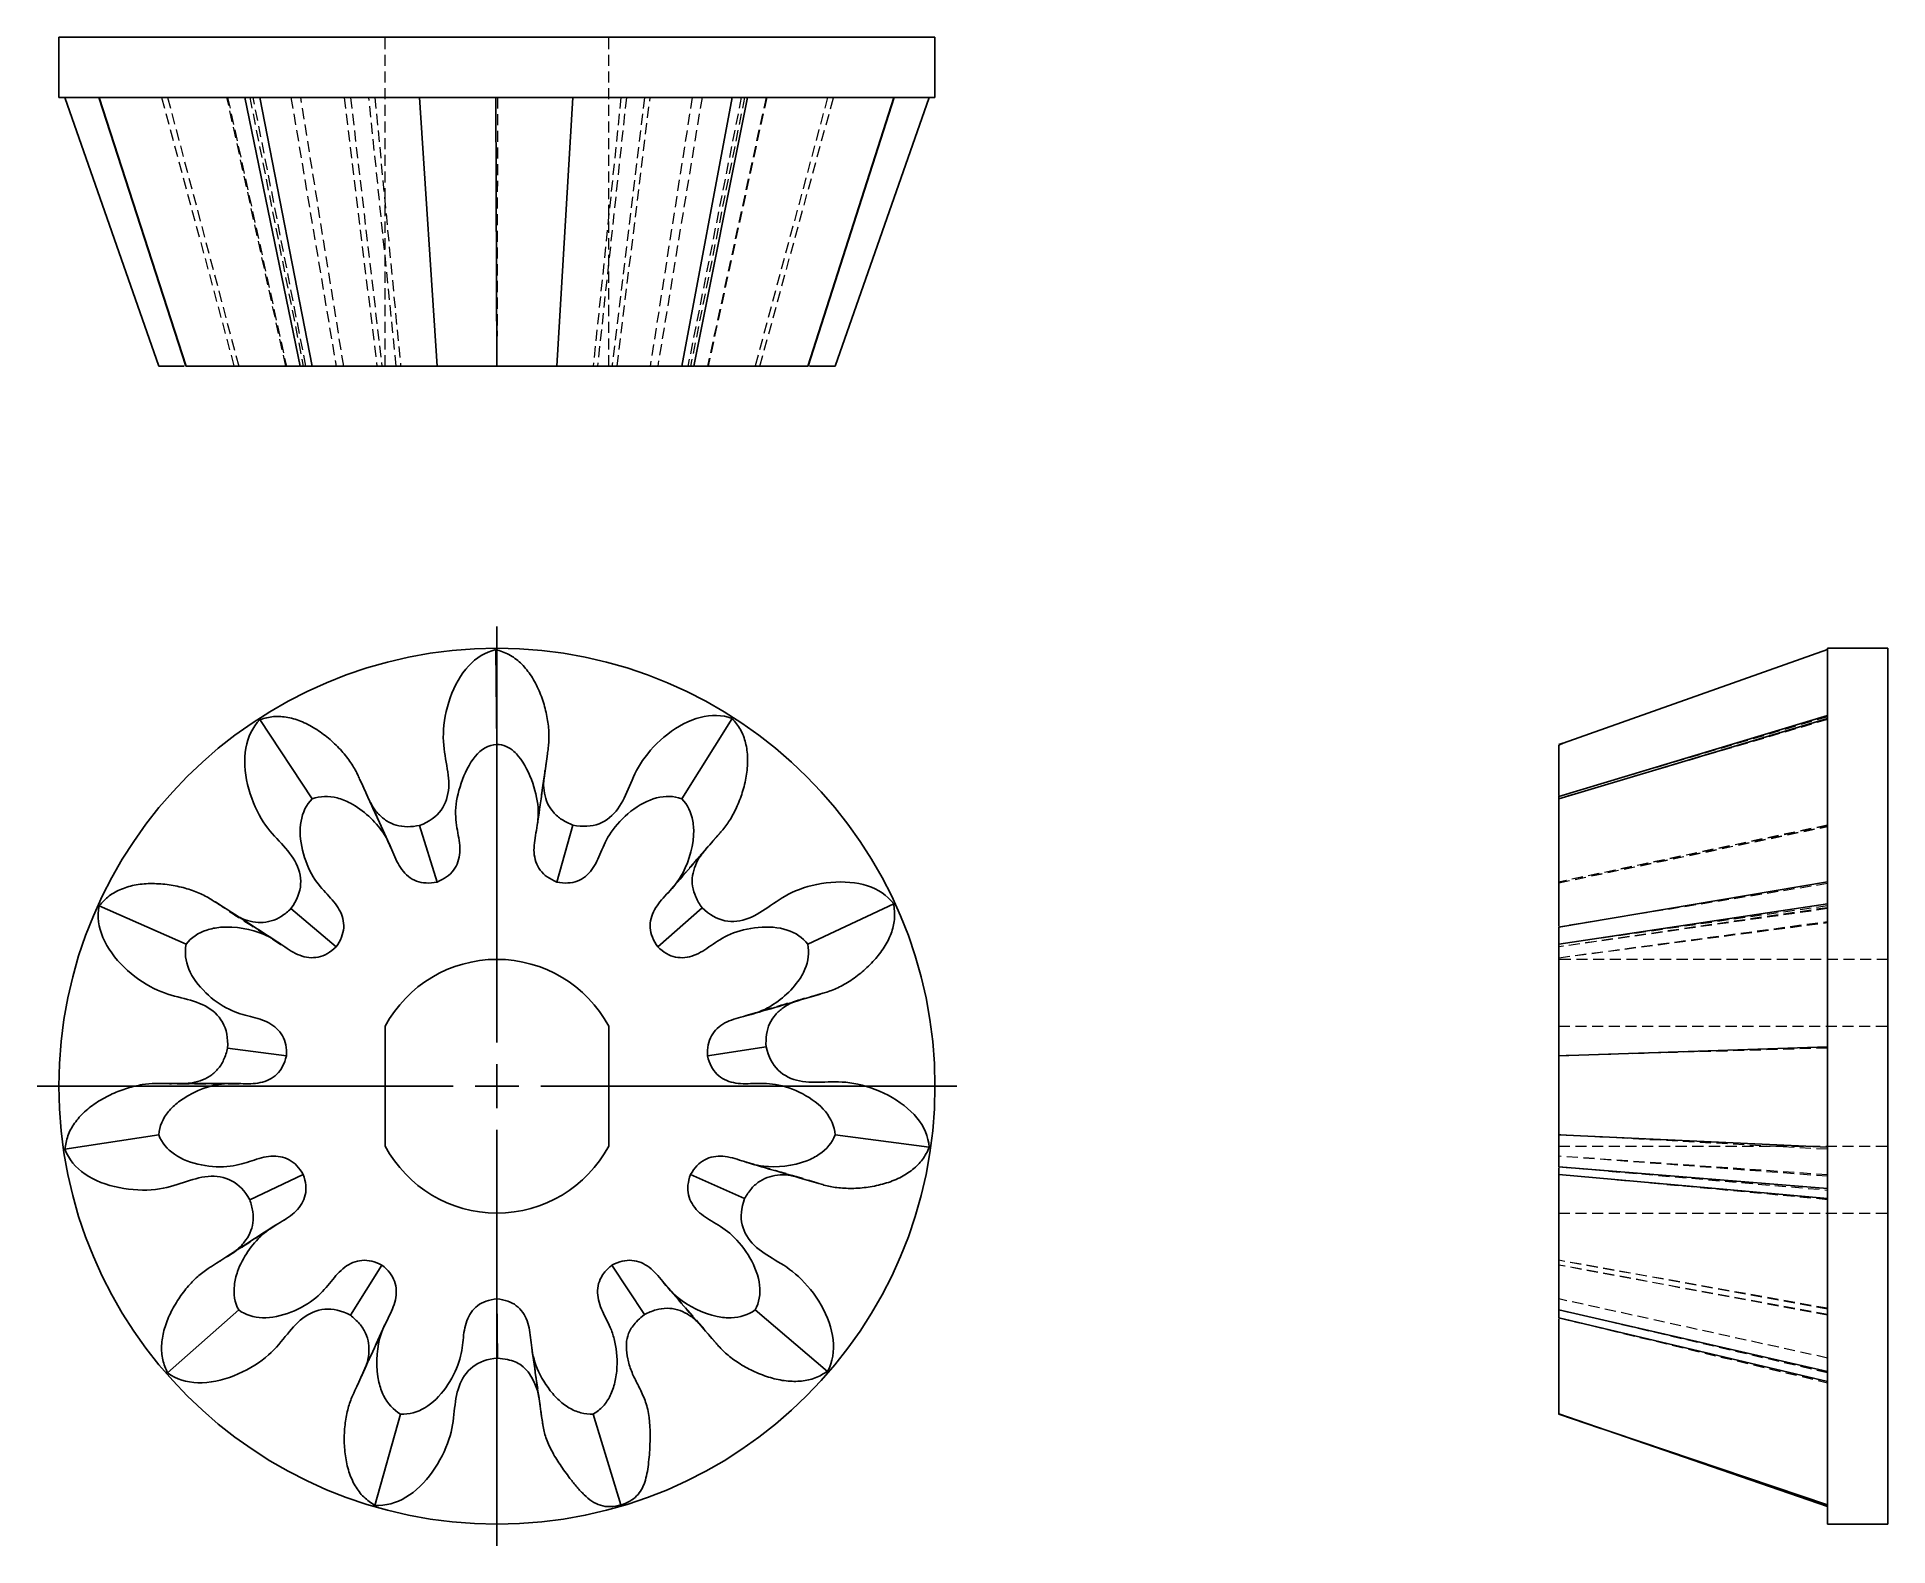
# Model space of a CAD drawing. Header units: millimetres. Extents: x 30 to 242, y 4 to 177.
import ezdxf

# ---------------------------------------------------------------- set-up
doc = ezdxf.new("R2010")
doc.units = ezdxf.units.MM
doc.linetypes.add('HIDDEN', pattern=[1.905, 1.27, -0.635])
doc.layers.add('10', color=7, linetype='Continuous')

# ---------------------------------------------------------------- blocks, each defined once
blk = doc.blocks.new('SW_CENTERMARKSYMBOL_0')
at = {"layer": '10', "color": 0}
for p, q in [((0, 5), (0, 52.5)), ((0, 0), (0, 2.5)), ((-5, 0), (-52.5, 0)), ((0, 0), (-2.5, 0)), ((0, 0), (0, -2.5)), ((0, 0), (2.5, 0)), ((5, 0), (52.5, 0)), ((0, -5), (0, -52.5))]:
    blk.add_line(p, q, dxfattribs=at)

msp = doc.modelspace()

# ---------------------------------------------------------------- linework, layer by layer
at = {"color": 7, "linetype": 'Continuous', "lineweight": 25}
for p, q in [((33, 176.79), (33, 169.9)), ((133, 176.79), (33, 176.79)), ((133, 169.9), (133, 176.79)), ((133, 169.9), (33, 169.9)), ((33.67, 169.9), (44.39, 139.21)), ((37.56, 169.9), (47.48, 139.21)), ((37.6, 169.9), (47.52, 139.21)), ((54.21, 169.9), (60.54, 139.21)), ((55.95, 169.9), (61.91, 139.21)), ((74.18, 169.9), (76.16, 139.21)), ((82.88, 169.9), (83, 139.21)), ((91.67, 169.9), (89.84, 139.21)), ((109.85, 169.9), (104.09, 139.21)), ((105.46, 139.21), (111.61, 169.9)), ((128.3, 169.9), (118.48, 139.21)), ((118.52, 139.21), (128.34, 169.9)), ((132.36, 169.9), (121.61, 139.21)), ((82.88, 106.85), (83, 96.01)), ((234.9, 106.85), (204.7, 96.18)), ((241.79, 107), (234.9, 107)), ((234.9, 57), (234.9, 107)), ((241.79, 57), (241.79, 107)), ((234.9, 99.32), (204.21, 90.07)), ((55.95, 98.87), (61.91, 89.82)), ((109.85, 99), (104.09, 89.82)), ((234.9, 99), (204.21, 89.82)), ((204.7, 96.18), (204.21, 95.94)), ((204.69, 96.18), (204.21, 96.01)), ((74.18, 86.76), (76.16, 80.31)), ((91.67, 86.81), (89.84, 80.31)), ((234.9, 80.32), (204.21, 75.17)), ((37.6, 77.6), (47.52, 73.2)), ((59.49, 77.27), (64.64, 72.91)), ((106.41, 77.38), (101.36, 72.91)), ((128.3, 77.82), (118.48, 73.2)), ((234.9, 77.82), (204.21, 73.2)), ((70.24, 50.15), (70.24, 63.85)), ((95.76, 63.85), (95.76, 50.15)), ((52.26, 61.34), (58.96, 60.46)), ((113.72, 61.49), (107.04, 60.46)), ((234.9, 61.49), (204.21, 60.46)), ((234.9, 7), (234.9, 57)), ((241.79, 7), (241.79, 57)), ((33.67, 49.79), (44.39, 51.45)), ((132.36, 50.02), (121.61, 51.45)), ((234.9, 50.02), (204.21, 51.45)), ((54.79, 44.04), (60.9, 46.91)), ((111.27, 44.17), (105.1, 46.91)), ((204.21, 47.8), (234.9, 45.33)), ((234.9, 44.17), (204.21, 46.91)), ((66.28, 30.85), (69.87, 36.57)), ((99.84, 30.93), (96.13, 36.57)), ((83.07, 25.96), (83, 32.71)), ((45.4, 24.26), (53.52, 31.45)), ((120.75, 24.44), (112.48, 31.45)), ((234.9, 24.44), (204.21, 31.45)), ((204.21, 30.56), (234.9, 23.29)), ((69.07, 9.13), (72.01, 19.57)), ((97.16, 9.2), (93.99, 19.57)), ((204.21, 19.59), (234.9, 9)), ((234.9, 9.2), (204.21, 19.57)), ((204.21, 19.56), (209.02, 17.93)), ((234.9, 7), (241.79, 7))]:
    msp.add_line(p, q, dxfattribs=at)
at = {"color": 7, "linetype": 'HIDDEN', "lineweight": 18}
for p, q in [((70.24, 139.21), (70.24, 176.79)), ((95.76, 139.21), (95.76, 176.79)), ((44.72, 169.9), (52.99, 139.21)), ((45.4, 169.9), (53.52, 139.21)), ((58.89, 139.21), (52.18, 169.9)), ((52.26, 169.9), (58.96, 139.21)), ((54.79, 169.9), (60.9, 139.21)), ((61.2, 139.21), (55.18, 169.9)), ((59.49, 169.9), (64.64, 139.21)), ((65.51, 139.21), (60.6, 169.9)), ((65.57, 169.9), (69.29, 139.21)), ((66.28, 169.9), (69.87, 139.21)), ((71.51, 139.21), (68.39, 169.9)), ((69.07, 169.9), (72.01, 139.21)), ((83.07, 169.9), (83, 139.21)), ((97.16, 169.9), (93.99, 139.21)), ((97.78, 169.9), (94.48, 139.21)), ((99.84, 169.9), (96.13, 139.21)), ((96.72, 139.21), (100.49, 169.9)), ((105.29, 169.9), (100.49, 139.21)), ((106.41, 169.9), (101.36, 139.21)), ((110.89, 169.9), (104.8, 139.21)), ((111.27, 169.9), (105.1, 139.21)), ((113.72, 169.9), (107.04, 139.21)), ((113.8, 169.9), (107.11, 139.21)), ((120.75, 169.9), (112.48, 139.21)), ((113.02, 139.21), (121.43, 169.9)), ((234.9, 99.19), (204.21, 90.07)), ((234.9, 98.87), (204.21, 89.82)), ((204.69, 96.18), (204.21, 95.94)), ((204.7, 96.18), (204.69, 96.18)), ((234.9, 86.81), (204.21, 80.31)), ((234.9, 86.76), (204.21, 80.31)), ((204.21, 80.22), (234.9, 86.7)), ((204.21, 80.22), (234.9, 86.65)), ((234.9, 80.13), (204.21, 75.17)), ((234.9, 77.6), (204.21, 73.2)), ((234.9, 77.38), (204.21, 72.91)), ((234.9, 77.27), (204.21, 72.91)), ((204.21, 71.67), (234.9, 75.81)), ((204.21, 71.67), (234.9, 75.69)), ((204.21, 72.91), (204.21, 73.09)), ((241.79, 71.48), (204.21, 71.48)), ((204.21, 63.85), (241.79, 63.85)), ((234.9, 61.34), (204.21, 60.46)), ((234.9, 49.79), (204.21, 51.45)), ((204.21, 50.15), (241.79, 50.15)), ((234.9, 46.87), (204.21, 49.01)), ((234.9, 46.71), (204.21, 49.01)), ((204.21, 47.8), (234.9, 45.14)), ((234.9, 44.04), (204.21, 46.91)), ((204.21, 42.52), (241.79, 42.52)), ((234.9, 31.64), (204.21, 37.12)), ((234.9, 31.55), (204.21, 37.12)), ((234.9, 30.93), (204.21, 36.57)), ((234.9, 30.85), (204.21, 36.57)), ((234.9, 25.96), (204.21, 32.71)), ((234.9, 24.26), (204.21, 31.45)), ((204.21, 30.56), (234.9, 23.13)), ((234.9, 9.13), (204.21, 19.57)), ((209.02, 17.93), (234.9, 9.13))]:
    msp.add_line(p, q, dxfattribs=at)
at = {"color": 7, "linetype": 'Continuous', "lineweight": 25}
msp.add_circle((83, 57), 50, dxfattribs=at)
for start, end in [(28.2425, 151.7575), (208.2425, 331.7575)]:
    msp.add_arc((83, 57), 14.48, start, end, dxfattribs=at)
for points, knots in [([(47.31, 139.21), (47.2, 139.21), (46.79, 139.21), (46.14, 139.21), (45.45, 139.21), (44.94, 139.21), (44.55, 139.21), (44.45, 139.21), (44.39, 139.21)], [0, 0, 0, 0, 0.067966, 0.270551, 0.477483, 0.631447, 0.789539, 1, 1, 1, 1]), ([(60.45, 139.21), (60.32, 139.21), (59.91, 139.21), (59.19, 139.21), (58.28, 139.21), (57.25, 139.21), (56.12, 139.21), (54.84, 139.21), (53.42, 139.21), (52.03, 139.21), (50.8, 139.21), (49.83, 139.21), (48.99, 139.21), (48.2, 139.21), (47.76, 139.21), (47.52, 139.21)], [0, 0, 0, 0, 0.028854, 0.091778, 0.177615, 0.263367, 0.350881, 0.438479, 0.545171, 0.653888, 0.72912, 0.805966, 0.863141, 0.921849, 1, 1, 1, 1]), ([(61.91, 139.21), (61.71, 139.21), (61.32, 139.21), (60.92, 139.21), (60.68, 139.21), (60.55, 139.21), (60.56, 139.21), (60.57, 139.21)], [0, 0, 0, 0, 0.21331, 0.43486, 0.62158, 0.812497, 1, 1, 1, 1]), ([(76.16, 139.21), (75.27, 139.21), (73.72, 139.21), (72.01, 139.21), (71.13, 139.21), (70.06, 139.21), (67.29, 139.21), (64.26, 139.21), (62.83, 139.21), (61.91, 139.21)], [0, 0, 0, 0, 0.142857, 0.285714, 0.428571, 0.571429, 0.785714, 0.857143, 1, 1, 1, 1]), ([(89.84, 139.21), (89.02, 139.21), (87.74, 139.21), (87.06, 139.21), (87.45, 139.21), (87.9, 139.21), (87.25, 139.21), (86.02, 139.21), (84.6, 139.21), (83.74, 139.21), (83, 139.21)], [0, 0, 0, 0, 0.142857, 0.285714, 0.428571, 0.571429, 0.714286, 0.857143, 0.892857, 1, 1, 1, 1]), ([(105.44, 139.21), (105.45, 139.21), (105.47, 139.21), (105.38, 139.21), (105.14, 139.21), (104.75, 139.21), (104.33, 139.21), (104.09, 139.21)], [0, 0, 0, 0, 0.071431, 0.334859, 0.530852, 0.732102, 1, 1, 1, 1]), ([(118.48, 139.21), (118.29, 139.21), (117.89, 139.21), (117.17, 139.21), (116.41, 139.21), (115.47, 139.21), (114.29, 139.21), (112.77, 139.21), (111.1, 139.21), (109.43, 139.21), (107.97, 139.21), (106.9, 139.21), (106.09, 139.21), (105.71, 139.21), (105.57, 139.21)], [0, 0, 0, 0, 0.062702, 0.127827, 0.182712, 0.238831, 0.334216, 0.432152, 0.558747, 0.689059, 0.801556, 0.915006, 0.968587, 1, 1, 1, 1]), ([(121.61, 139.21), (121.57, 139.21), (121.48, 139.21), (121.15, 139.21), (120.71, 139.21), (120.07, 139.21), (119.39, 139.21), (118.84, 139.21), (118.69, 139.21)], [0, 0, 0, 0, 0.168285, 0.343072, 0.490372, 0.640982, 0.89699, 1, 1, 1, 1]), ([(82.88, 106.85), (83.39, 106.69), (84.42, 106.36), (85.75, 105.34), (86.87, 104), (87.76, 102.38), (88.41, 100.61), (88.82, 98.82), (88.97, 97.12), (88.91, 95.84), (88.79, 95.15), (88.76, 94.94)], [0, 0, 0, 0, 0.1108145, 0.222925, 0.3430234, 0.4719426, 0.6045952, 0.7342767, 0.8531681, 0.9573497, 1, 1, 1, 1]), ([(55.95, 98.87), (56.47, 99.01), (57.51, 99.29), (59.18, 99.15), (60.85, 98.63), (62.47, 97.75), (63.97, 96.61), (65.28, 95.32), (66.33, 93.99), (66.97, 92.88), (67.24, 92.24), (67.32, 92.05)], [0, 0, 0, 0, 0.11087, 0.223264, 0.343573, 0.472432, 0.605358, 0.735284, 0.854342, 0.958724, 1, 1, 1, 1]), ([(109.85, 99), (110.19, 98.59), (110.88, 97.76), (111.45, 96.18), (111.67, 94.45), (111.54, 92.61), (111.12, 90.77), (110.5, 89.04), (109.72, 87.53), (108.98, 86.49), (108.51, 85.97), (108.37, 85.82)], [0, 0, 0, 0, 0.11087, 0.223264, 0.343573, 0.472432, 0.605358, 0.735284, 0.854342, 0.958724, 1, 1, 1, 1]), ([(89.84, 80.31), (89.02, 80.64), (87.74, 81.55), (87.06, 83.64), (87.45, 85.89), (87.9, 88.31), (87.25, 91.58), (86.02, 94.1), (84.6, 95.62), (83.74, 96.01), (83, 96.01)], [0, 0, 0, 0, 0.142857, 0.285714, 0.428571, 0.571429, 0.714286, 0.857143, 0.892857, 1, 1, 1, 1]), ([(204.21, 90.2), (204.21, 90.67), (204.21, 91.73), (204.21, 93.23), (204.21, 94.41), (204.21, 95.14), (204.21, 95.63), (204.21, 95.82), (204.21, 95.93)], [0, 0, 0, 0, 0.203359, 0.457312, 0.683429, 0.775127, 0.868858, 1, 1, 1, 1]), ([(87.61, 86.8), (87.79, 88.03), (88.17, 90.76), (88.56, 93.47), (88.77, 94.95)], [0, 0, 0, 0, 0.452538, 1, 1, 1, 1]), ([(70.76, 84.57), (70.24, 85.7), (69.09, 88.21), (67.95, 90.7), (67.33, 92.07)], [0, 0, 0, 0, 0.452537, 1, 1, 1, 1]), ([(88.37, 92.15), (88.36, 91.99), (88.3, 91.42), (88.39, 90.44), (88.74, 89.27), (89.41, 88.23), (90.42, 87.37), (91.24, 87), (91.67, 86.81)], [0, 0, 0, 0, 0.071253, 0.250512, 0.427845, 0.604967, 0.79119, 1, 1, 1, 1]), ([(76.16, 80.31), (75.27, 80.13), (73.72, 80.2), (72.01, 81.63), (71.13, 83.68), (70.06, 86.34), (67.29, 88.97), (64.26, 90.18), (62.83, 90.14), (61.91, 89.82)], [0, 0, 0, 0, 0.142857, 0.285714, 0.428571, 0.571429, 0.785714, 0.857143, 1, 1, 1, 1]), ([(68.51, 89.48), (68.59, 89.34), (68.84, 88.82), (69.45, 88.05), (70.38, 87.25), (71.51, 86.74), (72.82, 86.56), (73.71, 86.69), (74.18, 86.76)], [0, 0, 0, 0, 0.072467, 0.251483, 0.428589, 0.605467, 0.791457, 1, 1, 1, 1]), ([(101.36, 72.91), (100.83, 73.64), (100.25, 75.08), (100.84, 77.23), (102.34, 78.89), (104.31, 80.96), (105.56, 84.57), (105.4, 87.83), (104.76, 89.12), (104.09, 89.82)], [0, 0, 0, 0, 0.142857, 0.285714, 0.428571, 0.571429, 0.785714, 0.857143, 1, 1, 1, 1]), ([(204.21, 89.82), (204.21, 89.9), (204.21, 90.06), (204.21, 90.12), (204.21, 90.07), (204.21, 90.06)], [0, 0, 0, 0, 0.458467, 0.934642, 1, 1, 1, 1]), ([(204.21, 75.27), (204.21, 75.41), (204.21, 75.92), (204.21, 76.72), (204.21, 77.56), (204.21, 78.35), (204.21, 79.16), (204.21, 80.07), (204.21, 81.12), (204.21, 82.33), (204.21, 83.7), (204.21, 85.06), (204.21, 86.3), (204.21, 87.3), (204.21, 88.18), (204.21, 89.03), (204.21, 89.53), (204.21, 89.82)], [0, 0, 0, 0, 0.0252349, 0.0952787, 0.1489972, 0.2041366, 0.2793537, 0.3544972, 0.4311844, 0.5079451, 0.601439, 0.6967078, 0.7626326, 0.8299719, 0.8800731, 0.9315179, 1, 1, 1, 1]), ([(102.99, 79.58), (103.81, 80.53), (105.61, 82.61), (107.41, 84.69), (108.39, 85.82)], [0, 0, 0, 0, 0.452537, 1, 1, 1, 1]), ([(106.53, 83.67), (106.43, 83.54), (106.07, 83.1), (105.62, 82.22), (105.28, 81.05), (105.28, 79.8), (105.66, 78.54), (106.15, 77.78), (106.41, 77.38)], [0, 0, 0, 0, 0.072467, 0.251483, 0.428589, 0.605467, 0.791457, 1, 1, 1, 1]), ([(37.6, 77.6), (37.96, 78), (38.69, 78.79), (40.17, 79.58), (41.85, 80.05), (43.69, 80.18), (45.57, 80.03), (47.37, 79.66), (48.98, 79.1), (50.11, 78.51), (50.69, 78.12), (50.86, 78.01)], [0, 0, 0, 0, 0.110869, 0.223263, 0.343571, 0.47243, 0.605355, 0.735281, 0.854339, 0.958721, 1, 1, 1, 1]), ([(57.8, 73.57), (56.75, 74.25), (54.43, 75.74), (52.12, 77.22), (50.86, 78.03)], [0, 0, 0, 0, 0.452537, 1, 1, 1, 1]), ([(53.25, 76.49), (53.39, 76.41), (53.89, 76.12), (54.82, 75.8), (56.03, 75.63), (57.26, 75.81), (58.46, 76.36), (59.13, 76.96), (59.49, 77.27)], [0, 0, 0, 0, 0.072475, 0.251489, 0.428594, 0.605471, 0.791459, 1, 1, 1, 1]), ([(128.3, 77.82), (128.36, 77.29), (128.48, 76.21), (128.11, 74.58), (127.36, 73), (126.26, 71.53), (124.92, 70.2), (123.46, 69.08), (121.98, 68.23), (120.79, 67.76), (120.12, 67.58), (119.93, 67.53)], [0, 0, 0, 0, 0.110869, 0.223263, 0.343571, 0.47243, 0.605355, 0.735281, 0.854339, 0.958721, 1, 1, 1, 1]), ([(64.64, 72.91), (63.99, 72.28), (62.64, 71.5), (60.44, 71.78), (58.58, 73.03), (56.25, 74.69), (52.5, 75.4), (49.3, 74.78), (48.11, 73.97), (47.52, 73.2)], [0, 0, 0, 0, 0.142857, 0.285714, 0.428571, 0.571429, 0.785714, 0.857143, 1, 1, 1, 1]), ([(204.21, 73.2), (204.21, 73.43), (204.21, 73.89), (204.21, 74.39), (204.21, 74.75), (204.21, 75.03), (204.21, 75.17), (204.21, 75.15), (204.21, 75.15)], [0, 0, 0, 0, 0.167988, 0.342464, 0.489509, 0.63986, 0.895406, 1, 1, 1, 1]), ([(107.04, 60.46), (106.99, 61.36), (107.29, 62.89), (108.95, 64.37), (111.1, 64.96), (113.88, 65.63), (116.88, 68), (118.51, 70.82), (118.67, 72.25), (118.48, 73.2)], [0, 0, 0, 0, 0.142857, 0.285714, 0.428571, 0.571429, 0.785714, 0.857143, 1, 1, 1, 1]), ([(204.21, 60.46), (204.21, 61.36), (204.21, 62.89), (204.21, 64.37), (204.21, 64.96), (204.21, 65.63), (204.21, 68), (204.21, 70.82), (204.21, 72.25), (204.21, 73.2)], [0, 0, 0, 0, 0.142857, 0.285714, 0.428571, 0.571429, 0.785714, 0.857143, 1, 1, 1, 1]), ([(112.03, 65.19), (113.22, 65.54), (115.87, 66.32), (118.5, 67.1), (119.94, 67.52)], [0, 0, 0, 0, 0.452537, 1, 1, 1, 1]), ([(117.21, 66.72), (117.06, 66.67), (116.52, 66.48), (115.66, 65.99), (114.74, 65.18), (114.07, 64.14), (113.7, 62.87), (113.71, 61.97), (113.72, 61.49)], [0, 0, 0, 0, 0.072475, 0.251489, 0.428594, 0.605471, 0.791459, 1, 1, 1, 1]), ([(47.43, 57.31), (47.6, 57.32), (48.17, 57.34), (49.13, 57.58), (50.24, 58.09), (51.18, 58.9), (51.89, 60.02), (52.13, 60.89), (52.26, 61.34)], [0, 0, 0, 0, 0.072503, 0.251513, 0.428613, 0.605485, 0.791467, 1, 1, 1, 1]), ([(58.96, 60.46), (58.75, 59.58), (58.04, 58.19), (56.03, 57.24), (53.79, 57.28), (50.94, 57.42), (47.39, 55.99), (45.04, 53.74), (44.48, 52.42), (44.39, 51.45)], [0, 0, 0, 0, 0.142857, 0.285714, 0.428571, 0.571429, 0.785714, 0.857143, 1, 1, 1, 1]), ([(33.67, 49.79), (33.76, 50.32), (33.94, 51.38), (34.76, 52.84), (35.93, 54.14), (37.4, 55.25), (39.06, 56.14), (40.78, 56.8), (42.43, 57.2), (43.7, 57.32), (44.4, 57.31), (44.6, 57.3)], [0, 0, 0, 0, 0.110868, 0.223259, 0.343566, 0.472423, 0.605346, 0.73527, 0.854326, 0.958708, 1, 1, 1, 1]), ([(52.84, 57.32), (51.59, 57.32), (48.84, 57.32), (46.09, 57.31), (44.59, 57.31)], [0, 0, 0, 0, 0.452537, 1, 1, 1, 1]), ([(105.1, 46.91), (105.54, 47.69), (106.62, 48.82), (108.81, 49.17), (110.94, 48.5), (113.64, 47.57), (117.45, 47.94), (120.34, 49.43), (121.26, 50.54), (121.61, 51.45)], [0, 0, 0, 0, 0.142857, 0.285714, 0.428571, 0.571429, 0.785714, 0.857143, 1, 1, 1, 1]), ([(204.21, 47.81), (204.21, 47.81), (204.21, 47.79), (204.21, 47.94), (204.21, 48.26), (204.21, 48.72), (204.21, 49.23), (204.21, 49.82), (204.21, 50.52), (204.21, 51.11), (204.21, 51.45)], [0, 0, 0, 0, 0.049809, 0.230346, 0.41431, 0.541615, 0.671651, 0.768401, 0.867747, 1, 1, 1, 1]), ([(132.36, 50.02), (132.13, 49.54), (131.65, 48.57), (130.46, 47.4), (128.97, 46.48), (127.24, 45.83), (125.4, 45.44), (123.57, 45.29), (121.87, 45.38), (120.62, 45.62), (119.95, 45.83), (119.76, 45.89)], [0, 0, 0, 0, 0.110868, 0.223259, 0.343566, 0.472423, 0.605347, 0.735271, 0.854327, 0.958709, 1, 1, 1, 1]), ([(60.9, 46.91), (61.21, 46.06), (61.35, 44.51), (60.18, 42.62), (58.28, 41.45), (55.8, 40.02), (53.59, 36.9), (52.83, 33.73), (53.07, 32.32), (53.52, 31.45)], [0, 0, 0, 0, 0.142857, 0.285714, 0.428571, 0.571429, 0.785714, 0.857143, 1, 1, 1, 1]), ([(117.04, 46.68), (116.88, 46.72), (116.32, 46.86), (115.34, 46.9), (114.13, 46.72), (113, 46.21), (112, 45.34), (111.52, 44.57), (111.27, 44.17)], [0, 0, 0, 0, 0.072501, 0.251511, 0.428612, 0.605484, 0.791466, 1, 1, 1, 1]), ([(111.85, 48.2), (113.05, 47.85), (115.69, 47.07), (118.32, 46.3), (119.76, 45.88)], [0, 0, 0, 0, 0.452537, 1, 1, 1, 1]), ([(204.21, 46.91), (204.21, 47.17), (204.21, 47.45), (204.21, 47.67), (204.21, 47.69)], [0, 0, 0, 0, 0.94374, 1, 1, 1, 1]), ([(52.91, 38.04), (53.05, 38.13), (53.51, 38.46), (54.19, 39.17), (54.85, 40.2), (55.2, 41.4), (55.19, 42.72), (54.93, 43.58), (54.79, 44.04)], [0, 0, 0, 0, 0.072463, 0.25148, 0.428587, 0.605466, 0.791456, 1, 1, 1, 1]), ([(57.46, 40.96), (56.41, 40.29), (54.09, 38.8), (51.78, 37.31), (50.52, 36.5)], [0, 0, 0, 0, 0.452537, 1, 1, 1, 1]), ([(45.4, 24.26), (45.19, 24.76), (44.77, 25.75), (44.67, 27.42), (44.94, 29.15), (45.59, 30.88), (46.5, 32.52), (47.59, 34.01), (48.76, 35.24), (49.77, 36.02), (50.36, 36.39), (50.53, 36.49)], [0, 0, 0, 0, 0.1108699, 0.2232645, 0.3435734, 0.4724329, 0.6053591, 0.7352859, 0.8543438, 0.9587257, 1, 1, 1, 1]), ([(69.87, 36.57), (70.58, 36.01), (71.54, 34.79), (71.58, 32.57), (70.61, 30.55), (69.3, 28.01), (69.12, 24.19), (70.2, 21.11), (71.17, 20.05), (72.01, 19.57)], [0, 0, 0, 0, 0.142857, 0.285714, 0.428571, 0.571429, 0.785714, 0.857143, 1, 1, 1, 1]), ([(93.99, 19.57), (94.41, 19.81), (95.16, 20.4), (95.99, 21.63), (96.51, 23.15), (96.83, 25.47), (96.57, 27.77), (95.95, 29.46), (95.41, 30.54), (94.91, 31.55), (94.55, 32.6), (94.44, 33.68), (94.63, 34.73), (95.18, 35.7), (95.78, 36.29), (96.13, 36.57)], [0, 0, 0, 0, 0.071429, 0.142857, 0.214286, 0.285714, 0.428571, 0.5, 0.571429, 0.642857, 0.714286, 0.785714, 0.857143, 0.928571, 1, 1, 1, 1]), ([(96.13, 36.57), (96.93, 36.98), (98.45, 37.35), (100.48, 36.46), (101.91, 34.74), (103.68, 32.5), (107.08, 30.75), (110.32, 30.44), (111.69, 30.89), (112.48, 31.45)], [0, 0, 0, 0, 0.142857, 0.285714, 0.428571, 0.571429, 0.785714, 0.857143, 1, 1, 1, 1]), ([(102.51, 34), (103.33, 33.06), (105.13, 30.97), (106.93, 28.9), (107.92, 27.77)], [0, 0, 0, 0, 0.452537, 1, 1, 1, 1]), ([(83, 32.71), (83.45, 32.67), (84.27, 32.5), (85.58, 31.81), (86.39, 30.59), (86.75, 29.15), (86.91, 27.65), (87.12, 25.6), (88.41, 23), (89.93, 21.22), (91.2, 20.22), (92.56, 19.64), (93.5, 19.55), (93.99, 19.57)], [0, 0, 0, 0, 0.071429, 0.142857, 0.285714, 0.357143, 0.428571, 0.571429, 0.714286, 0.785714, 0.857143, 0.928571, 1, 1, 1, 1]), ([(67.94, 24.78), (68, 24.93), (68.22, 25.46), (68.41, 26.43), (68.4, 27.65), (68.05, 28.85), (67.33, 29.95), (66.64, 30.54), (66.28, 30.85)], [0, 0, 0, 0, 0.072486, 0.251499, 0.428602, 0.605476, 0.791462, 1, 1, 1, 1]), ([(70.18, 29.7), (69.66, 28.56), (68.52, 26.05), (67.38, 23.56), (66.76, 22.19)], [0, 0, 0, 0, 0.452537, 1, 1, 1, 1]), ([(99.84, 30.93), (99.28, 30.47), (98.42, 29.63), (97.85, 28.49), (97.74, 27.26), (97.89, 25.89), (98.31, 24.47), (98.97, 23.12), (99.7, 21.73), (100.46, 19.62), (100.55, 16.79), (100.32, 13.78), (99.96, 11.73), (99.1, 10.11), (97.93, 9.43), (97.16, 9.2)], [-1, -1, -1, -1, -0.928571, -0.857143, -0.785714, -0.714286, -0.642857, -0.571429, -0.5, -0.428571, -0.285714, -0.214286, -0.142857, -0.071429, 0, 0, 0, 0]), ([(106.05, 29.92), (105.94, 30.04), (105.55, 30.45), (104.75, 31.02), (103.63, 31.53), (102.4, 31.7), (101.09, 31.51), (100.28, 31.13), (99.84, 30.93)], [0, 0, 0, 0, 0.072463, 0.25148, 0.428587, 0.605466, 0.791456, 1, 1, 1, 1]), ([(204.21, 30.57), (204.21, 30.57), (204.21, 30.55), (204.21, 30.66), (204.21, 30.91), (204.21, 31.26), (204.21, 31.45)], [0, 0, 0, 0, 0.066216, 0.341369, 0.623902, 1, 1, 1, 1]), ([(204.21, 19.57), (204.21, 19.72), (204.21, 20.04), (204.21, 20.64), (204.21, 21.32), (204.21, 22.18), (204.21, 23.28), (204.21, 24.76), (204.21, 26.44), (204.21, 28.23), (204.21, 29.55), (204.21, 30.26), (204.21, 30.45)], [0, 0, 0, 0, 0.070787, 0.144063, 0.208836, 0.275045, 0.383726, 0.495327, 0.646841, 0.802823, 0.946746, 1, 1, 1, 1]), ([(120.75, 24.44), (120.3, 24.17), (119.37, 23.61), (117.73, 23.27), (115.99, 23.3), (114.18, 23.68), (112.42, 24.36), (110.8, 25.22), (109.41, 26.21), (108.49, 27.09), (108.05, 27.63), (107.92, 27.78)], [0, 0, 0, 0, 0.11087, 0.223265, 0.343573, 0.472433, 0.605359, 0.735286, 0.854344, 0.958726, 1, 1, 1, 1]), ([(87.79, 21.43), (87.77, 21.57), (87.66, 22.25), (87.25, 23.26), (86.6, 24.39), (85.88, 25.11), (85.06, 25.56), (84.14, 25.83), (83.45, 25.91), (83.07, 25.96)], [0, 0, 0, 0, 0.059888, 0.291264, 0.450605, 0.602681, 0.710687, 0.839765, 1, 1, 1, 1]), ([(86.97, 27.18), (87.15, 25.9), (87.56, 23.08), (87.96, 20.26), (88.19, 18.71)], [0, 0, 0, 0, 0.452452, 1, 1, 1, 1]), ([(69.07, 9.13), (68.63, 9.43), (67.73, 10.04), (66.74, 11.39), (66.04, 12.99), (65.65, 14.8), (65.53, 16.68), (65.64, 18.51), (65.96, 20.18), (66.39, 21.39), (66.69, 22.02), (66.77, 22.2)], [0, 0, 0, 0, 0.110869, 0.223261, 0.343569, 0.472427, 0.605352, 0.735277, 0.854334, 0.958716, 1, 1, 1, 1]), ([(97.16, 9.2), (96.74, 9.1), (95.97, 8.92), (94.8, 9.09), (93.81, 9.6), (92.93, 10.34), (92.12, 11.23), (91.19, 12.39), (90.2, 13.76), (89.25, 15.3), (88.57, 16.81), (88.28, 17.96), (88.21, 18.59), (88.19, 18.72)], [0, 0, 0, 0, 0.088486, 0.165127, 0.239547, 0.318256, 0.402869, 0.49199, 0.626667, 0.754097, 0.86915, 0.97172, 1, 1, 1, 1])]:
    msp.add_open_spline(points, degree=3, knots=knots, dxfattribs=at)
for points in [[(83, 139.21), (82.01, 139.21), (80.38, 139.21), (78.76, 139.21), (78.1, 139.21), (78.55, 139.21), (78.94, 139.21), (78.26, 139.21), (76.98, 139.21), (76.16, 139.21)], [(104.09, 139.21), (103.17, 139.21), (101.26, 139.21), (98.18, 139.21), (95.8, 139.21), (94.87, 139.21), (93.98, 139.21), (92.28, 139.21), (90.73, 139.21), (89.84, 139.21)], [(74.18, 86.76), (75.26, 87.19), (76.89, 88.36), (77.71, 91.09), (77.22, 93.95), (76.66, 97.05), (77.44, 101.44), (79.59, 105.3), (81.68, 106.56), (82.88, 106.85)], [(91.67, 86.81), (92.82, 86.58), (94.81, 86.68), (96.98, 88.54), (98.12, 91.2), (99.32, 94.13), (102.35, 97.39), (106.24, 99.48), (108.68, 99.4), (109.85, 99)], [(59.49, 77.27), (60.17, 78.22), (60.91, 80.08), (60.12, 82.82), (58.17, 84.96), (56.01, 87.27), (54.3, 91.38), (54.02, 95.79), (55.1, 97.97), (55.95, 98.87)], [(83, 96.01), (82.01, 96.01), (80.38, 94.95), (78.76, 91.57), (78.1, 88.32), (78.55, 85.89), (78.94, 83.64), (78.26, 81.55), (76.98, 80.64), (76.16, 80.31)], [(61.91, 89.82), (61.24, 89.12), (60.38, 87.4), (60.62, 83.91), (61.97, 80.67), (63.66, 78.89), (65.16, 77.22), (65.75, 75.08), (65.17, 73.64), (64.64, 72.91)], [(104.09, 89.82), (103.17, 90.14), (101.26, 90.2), (98.18, 88.54), (95.8, 85.96), (94.87, 83.69), (93.98, 81.63), (92.28, 80.2), (90.73, 80.13), (89.84, 80.31)], [(106.41, 77.38), (107.25, 76.58), (108.98, 75.58), (111.81, 75.97), (114.21, 77.6), (116.8, 79.41), (121.11, 80.51), (125.52, 80.17), (127.53, 78.79), (128.3, 77.82)], [(52.26, 61.34), (52.32, 62.51), (51.94, 64.47), (49.79, 66.35), (46.99, 67.09), (43.93, 67.87), (40.27, 70.41), (37.65, 73.96), (37.37, 76.38), (37.6, 77.6)], [(118.48, 73.2), (117.89, 73.97), (116.31, 75.06), (112.82, 75.32), (109.43, 74.44), (107.42, 73.03), (105.56, 71.78), (103.35, 71.5), (102.01, 72.28), (101.36, 72.91)], [(47.52, 73.2), (47.33, 72.25), (47.54, 70.35), (49.62, 67.54), (52.51, 65.55), (54.89, 64.95), (57.06, 64.37), (58.71, 62.89), (59.01, 61.36), (58.96, 60.46)], [(113.72, 61.49), (113.99, 60.36), (114.91, 58.58), (117.5, 57.38), (120.39, 57.46), (123.55, 57.58), (127.77, 56.17), (131.3, 53.5), (132.24, 51.26), (132.36, 50.02)], [(121.61, 51.45), (121.52, 52.42), (120.79, 54.18), (117.99, 56.29), (114.66, 57.39), (112.21, 57.29), (109.97, 57.24), (107.96, 58.19), (107.25, 59.58), (107.04, 60.46)], [(204.21, 51.45), (204.21, 52.42), (204.21, 54.18), (204.21, 56.29), (204.21, 57.39), (204.21, 57.29), (204.21, 57.24), (204.21, 58.19), (204.21, 59.58), (204.21, 60.46)], [(44.39, 51.45), (44.74, 50.54), (45.95, 49.06), (49.22, 47.82), (52.73, 47.71), (55.05, 48.5), (57.19, 49.17), (59.39, 48.82), (60.46, 47.69), (60.9, 46.91)], [(54.79, 44.04), (54.22, 45.05), (52.83, 46.49), (50.01, 46.91), (47.25, 46.02), (44.26, 45.02), (39.81, 45.18), (35.68, 46.75), (34.14, 48.64), (33.67, 49.79)], [(112.48, 31.45), (112.93, 32.32), (113.27, 34.2), (112.05, 37.48), (109.85, 40.21), (107.73, 41.45), (105.82, 42.62), (104.64, 44.51), (104.79, 46.06), (105.1, 46.91)], [(204.21, 31.45), (204.21, 32.32), (204.21, 34.2), (204.21, 37.48), (204.21, 40.21), (204.21, 41.45), (204.21, 42.62), (204.21, 44.51), (204.21, 46.06), (204.21, 46.91)], [(111.27, 44.17), (110.88, 43.07), (110.7, 41.08), (112.23, 38.67), (114.71, 37.17), (117.43, 35.56), (120.22, 32.1), (121.74, 27.95), (121.32, 25.55), (120.75, 24.44)], [(53.52, 31.45), (54.31, 30.89), (56.13, 30.29), (59.55, 31.02), (62.56, 32.82), (64.09, 34.74), (65.52, 36.46), (67.56, 37.35), (69.07, 36.98), (69.87, 36.57)], [(72.01, 19.57), (72.98, 19.52), (74.83, 20), (77.32, 22.46), (78.88, 25.61), (79.13, 28.05), (79.4, 30.27), (80.63, 32.12), (82.1, 32.63), (83, 32.71)], [(66.28, 30.85), (65.25, 31.38), (63.3, 31.85), (60.7, 30.68), (58.86, 28.44), (56.88, 25.98), (53.06, 23.7), (48.73, 22.79), (46.41, 23.55), (45.4, 24.26)], [(83.07, 25.96), (81.92, 25.85), (80.03, 25.19), (78.47, 22.8), (78.13, 19.92), (77.8, 16.78), (75.81, 12.8), (72.67, 9.69), (70.31, 9.08), (69.07, 9.13)]]:
    msp.add_open_spline(points, degree=3, dxfattribs=at)
at = {"color": 7, "linetype": 'HIDDEN', "lineweight": 18}
for points, knots in [([(88.45, 92.99), (88.28, 91.79), (87.9, 89.14), (87.52, 86.49), (87.31, 85.03)], [0, 0, 0, 0, 0.452459, 1, 1, 1, 1]), ([(88.76, 94.94), (88.72, 94.69), (88.63, 94.02), (88.44, 93.09), (88.39, 92.4), (88.37, 92.15)], [0, 0, 0, 0, 0.267239, 0.728675, 1, 1, 1, 1]), ([(67.32, 92.05), (67.43, 91.82), (67.72, 91.19), (68.06, 90.3), (68.39, 89.7), (68.51, 89.48)], [0, 0, 0, 0, 0.273728, 0.733154, 1, 1, 1, 1]), ([(68.12, 90.23), (68.62, 89.14), (69.72, 86.73), (70.83, 84.3), (71.44, 82.98)], [0, 0, 0, 0, 0.452405, 1, 1, 1, 1]), ([(108.37, 85.82), (108.2, 85.63), (107.75, 85.11), (107.09, 84.43), (106.68, 83.88), (106.53, 83.67)], [0, 0, 0, 0, 0.273728, 0.733154, 1, 1, 1, 1]), ([(107.05, 84.34), (106.26, 83.43), (104.53, 81.43), (102.78, 79.41), (101.83, 78.3)], [0, 0, 0, 0, 0.452405, 1, 1, 1, 1]), ([(50.86, 78.01), (51.08, 77.87), (51.66, 77.5), (52.42, 76.94), (53.03, 76.61), (53.25, 76.49)], [0, 0, 0, 0, 0.2737213, 0.7331643, 1, 1, 1, 1]), ([(52.52, 76.91), (53.53, 76.26), (55.76, 74.83), (58, 73.39), (59.23, 72.6)], [0, 0, 0, 0, 0.452405, 1, 1, 1, 1]), ([(118.01, 67), (116.86, 66.66), (114.32, 65.91), (111.76, 65.16), (110.36, 64.74)], [0, 0, 0, 0, 0.452405, 1, 1, 1, 1]), ([(119.93, 67.53), (119.68, 67.46), (119.02, 67.26), (118.09, 67.05), (117.45, 66.81), (117.21, 66.72)], [0, 0, 0, 0, 0.273721, 0.733164, 1, 1, 1, 1]), ([(44.6, 57.3), (44.86, 57.3), (45.55, 57.3), (46.5, 57.24), (47.18, 57.3), (47.43, 57.31)], [0, 0, 0, 0, 0.273695, 0.733202, 1, 1, 1, 1]), ([(46.59, 57.27), (47.79, 57.27), (50.44, 57.27), (53.11, 57.28), (54.57, 57.28)], [0, 0, 0, 0, 0.452405, 1, 1, 1, 1]), ([(117.86, 46.48), (116.71, 46.82), (114.16, 47.56), (111.6, 48.31), (110.2, 48.72)], [0, 0, 0, 0, 0.452405, 1, 1, 1, 1]), ([(119.76, 45.89), (119.51, 45.97), (118.85, 46.16), (117.96, 46.48), (117.28, 46.63), (117.04, 46.68)], [0, 0, 0, 0, 0.2736974, 0.7331988, 1, 1, 1, 1]), ([(52.23, 37.54), (53.23, 38.19), (55.46, 39.63), (57.7, 41.07), (58.93, 41.86)], [0, 0, 0, 0, 0.452405, 1, 1, 1, 1]), ([(50.53, 36.49), (50.75, 36.63), (51.33, 37.01), (52.16, 37.47), (52.71, 37.88), (52.91, 38.04)], [0, 0, 0, 0, 0.273732, 0.73315, 1, 1, 1, 1]), ([(106.64, 29.31), (105.85, 30.21), (104.11, 32.21), (102.37, 34.23), (101.41, 35.33)], [0, 0, 0, 0, 0.452405, 1, 1, 1, 1]), ([(67.63, 23.99), (68.13, 25.09), (69.23, 27.5), (70.33, 29.93), (70.94, 31.25)], [0, 0, 0, 0, 0.452405, 1, 1, 1, 1]), ([(107.92, 27.78), (107.75, 27.98), (107.3, 28.5), (106.72, 29.25), (106.23, 29.74), (106.05, 29.92)], [0, 0, 0, 0, 0.273732, 0.73315, 1, 1, 1, 1]), ([(87.97, 20.58), (87.79, 21.82), (87.39, 24.55), (86.99, 27.33), (86.77, 28.86)], [0, 0, 0, 0, 0.452222, 1, 1, 1, 1]), ([(66.77, 22.2), (66.88, 22.43), (67.17, 23.06), (67.62, 23.9), (67.85, 24.54), (67.94, 24.78)], [0, 0, 0, 0, 0.273711, 0.733179, 1, 1, 1, 1]), ([(88.19, 18.72), (88.14, 19.19), (88.05, 20.1), (87.88, 20.99), (87.79, 21.43)], [0, 0, 0, 0, 0.518423, 1, 1, 1, 1])]:
    msp.add_open_spline(points, degree=3, knots=knots, dxfattribs=at)

# ---------------------------------------------------------------- block references
at = {"layer": '10'}
msp.add_blockref('SW_CENTERMARKSYMBOL_0', (83, 57), dxfattribs=at)

doc.saveas('drawing.dxf')
